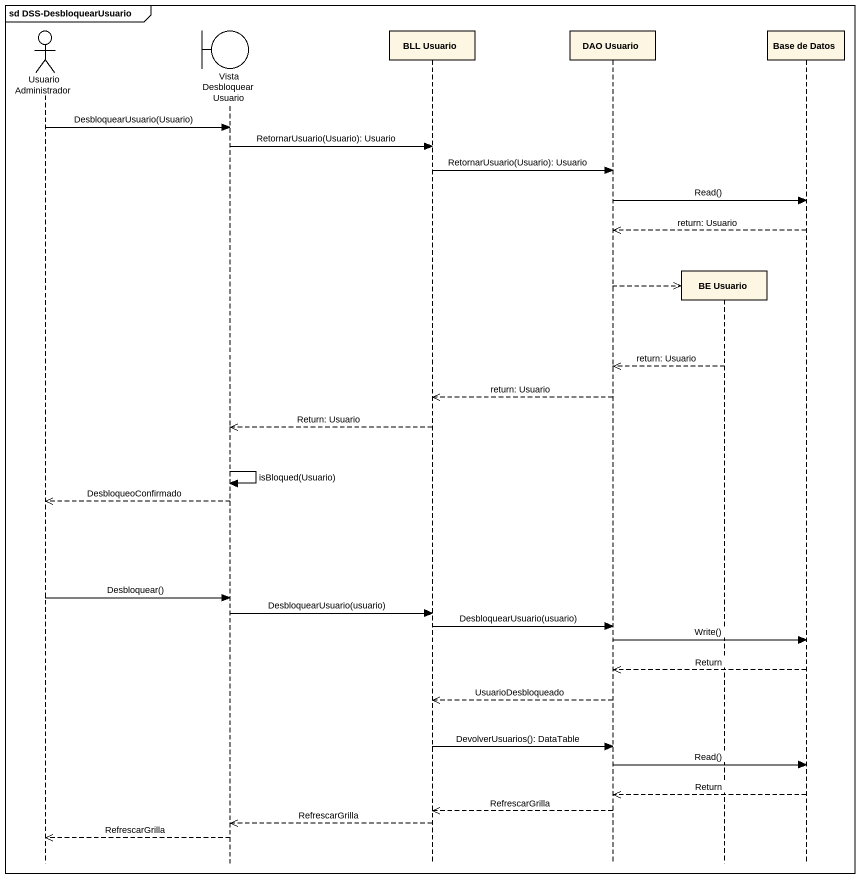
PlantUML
@startuml
mainframe sd DSS-DesbloquearUsuario
hide footbox
actor "Usuario Administrador" as Usuario_Administrador
boundary "Vista Desbloquear Usuario" as Vista_Desbloquear_Usuario
participant "BLL Usuario" as BLL_Usuario
participant "DAO Usuario" as DAO_Usuario
participant "BE Usuario" as BE_Usuario
participant "Base de Datos" as Base_de_Datos

Usuario_Administrador -> Vista_Desbloquear_Usuario : DesbloquearUsuario(Usuario)
Vista_Desbloquear_Usuario -> BLL_Usuario : RetornarUsuario(Usuario): Usuario
BLL_Usuario -> DAO_Usuario : RetornarUsuario(Usuario): Usuario
DAO_Usuario -> Base_de_Datos : Read()
Base_de_Datos -->> DAO_Usuario : return: Usuario
DAO_Usuario -->> BE_Usuario **
BE_Usuario -->> DAO_Usuario : return: Usuario
DAO_Usuario -->> BLL_Usuario : return: Usuario
BLL_Usuario -->> Vista_Desbloquear_Usuario : Return: Usuario
Vista_Desbloquear_Usuario -> Vista_Desbloquear_Usuario : isBloqued(Usuario)
Vista_Desbloquear_Usuario -->> Usuario_Administrador : DesbloqueoConfirmado
Usuario_Administrador -> Vista_Desbloquear_Usuario : Desbloquear()
Vista_Desbloquear_Usuario -> BLL_Usuario : DesbloquearUsuario(usuario)
BLL_Usuario -> DAO_Usuario : DesbloquearUsuario(usuario)
DAO_Usuario -> Base_de_Datos : Write()
Base_de_Datos -->> DAO_Usuario : Return
DAO_Usuario -->> BLL_Usuario : UsuarioDesbloqueado
BLL_Usuario -> DAO_Usuario : DevolverUsuarios(): DataTable
DAO_Usuario -> Base_de_Datos : Read()
Base_de_Datos -->> DAO_Usuario : Return
DAO_Usuario -->> BLL_Usuario : RefrescarGrilla
BLL_Usuario -->> Vista_Desbloquear_Usuario : RefrescarGrilla
Vista_Desbloquear_Usuario -->> Usuario_Administrador : RefrescarGrilla
@enduml
